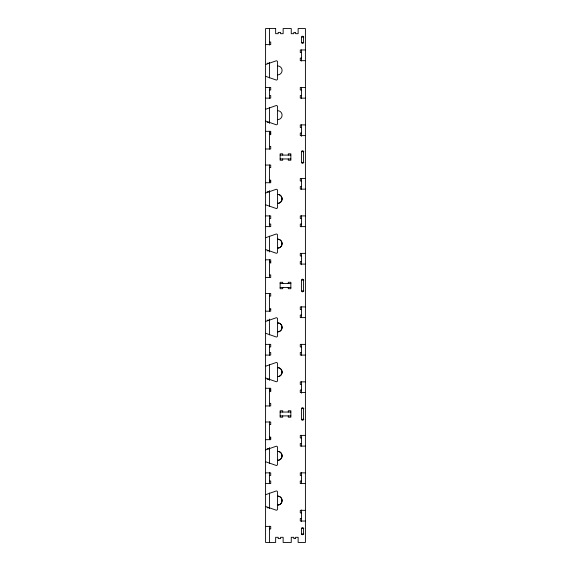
<?xml version="1.0" encoding="UTF-8"?>
<svg xmlns="http://www.w3.org/2000/svg" width="571" height="571" viewBox="0 0 571 571"><rect width="100%" height="100%" fill="white"/><g stroke="black" fill="none" stroke-linecap="round" stroke-linejoin="round"><path stroke-width="0.86" d="M301.559 37.115L303.808 37.115M269.441 42.04L270.725 42.04L270.725 44.609L265.586 44.609M301.559 42.468A0.964 0.964 0 0 0 302.523 43.432A0.964 0.964 0 0 0 303.486 42.468L303.486 36.958L303.201 36.38L302.173 36.201L301.559 36.958L301.559 42.468L303.808 42.468M305.414 49.962L300.275 49.962L300.275 52.532L301.559 52.532M301.559 58.099L300.275 58.099L300.275 60.669L305.414 60.669M267.128 63.238L269.441 63.238M265.586 87.434L270.725 87.434L270.725 90.004L269.441 90.004M305.414 87.434L300.275 87.434L300.275 90.004L301.559 90.004M269.441 95.571L270.725 95.571L270.725 98.141L265.586 98.141M301.559 95.571L300.275 95.571L300.275 98.141L305.414 98.141M267.128 122.337L269.441 122.337M305.414 124.906L300.275 124.906L300.275 127.476L301.559 127.476M265.586 131.33L270.725 131.33L270.725 134.756M269.441 133.043L270.725 133.043M301.559 133.043L300.275 133.043L300.275 135.613L305.414 135.613M269.441 133.899L270.725 133.899M269.441 146.426L270.725 146.426L270.725 148.995L265.586 148.995M301.559 151.672A0.964 0.964 0 0 1 302.523 150.708A0.964 0.964 0 0 1 303.486 151.672L303.486 162.378A0.964 0.964 0 0 1 302.523 163.342A0.964 0.964 0 0 1 301.559 162.378L301.559 151.672L303.872 151.672M280.147 155.098L290.853 155.098M280.147 158.952L290.853 158.952M301.559 162.378L303.872 162.378M265.586 165.055L270.725 165.055L270.725 167.624L269.441 167.624M305.414 178.438L300.275 178.438L300.275 181.007L301.559 181.007M269.441 180.15L270.725 180.15L270.725 182.72L265.586 182.72M269.441 181.007L270.725 181.007M301.559 186.574L300.275 186.574L300.275 189.144L305.414 189.144M267.128 191.713L269.441 191.713M265.586 215.909L270.725 215.909L270.725 218.479L269.441 218.479M305.414 215.909L300.275 215.909L300.275 218.479L301.559 218.479M269.441 224.046L270.725 224.046L270.725 226.616L265.586 226.616M301.559 224.046L300.275 224.046L300.275 226.616L305.414 226.616M267.128 250.812L269.441 250.812M305.414 253.381L300.275 253.381L300.275 255.951L301.559 255.951M265.586 259.805L270.725 259.805L270.725 263.231M269.441 261.518L270.725 261.518M301.559 261.518L300.275 261.518L300.275 264.087L305.414 264.087M269.441 262.375L270.725 262.375M269.441 274.901L270.725 274.901L270.725 277.47L265.586 277.47M301.559 280.147A0.964 0.964 0 0 1 302.523 279.183A0.964 0.964 0 0 1 303.486 280.147L303.486 290.853A0.964 0.964 0 0 1 302.523 291.817A0.964 0.964 0 0 1 301.559 290.853L301.559 280.147L303.872 280.147M280.147 283.573L290.853 283.573M280.147 287.427L290.853 287.427M301.559 290.853L303.872 290.853M265.586 293.53L270.725 293.53L270.725 296.099L269.441 296.099M305.414 306.913L300.275 306.913L300.275 309.482L301.559 309.482M269.441 308.625L270.725 308.625L270.725 311.195L265.586 311.195M269.441 309.482L270.725 309.482M301.559 315.049L300.275 315.049L300.275 317.619L305.414 317.619M267.128 320.188L269.441 320.188M265.586 344.384L270.725 344.384L270.725 346.954L269.441 346.954M305.414 344.384L300.275 344.384L300.275 346.954L301.559 346.954M269.441 352.521L270.725 352.521L270.725 355.091L265.586 355.091M301.559 352.521L300.275 352.521L300.275 355.091L305.414 355.091M267.128 379.287L269.441 379.287M305.414 381.856L300.275 381.856L300.275 384.426L301.559 384.426M265.586 388.28L270.725 388.28L270.725 391.706M269.441 389.993L270.725 389.993M301.559 389.993L300.275 389.993L300.275 392.562L305.414 392.562M269.441 390.85L270.725 390.85M269.441 403.376L270.725 403.376L270.725 405.945L265.586 405.945M301.559 408.622A0.964 0.964 0 0 1 302.523 407.658A0.964 0.964 0 0 1 303.486 408.622L303.486 419.328A0.964 0.964 0 0 1 302.523 420.292A0.964 0.964 0 0 1 301.559 419.328L301.559 408.622L303.872 408.622M280.147 412.048L290.853 412.048M280.147 415.902L290.853 415.902M301.559 419.328L303.872 419.328M265.586 422.005L270.725 422.005L270.725 424.574L269.441 424.574M305.414 435.387L300.275 435.387L300.275 437.957L301.559 437.957M269.441 437.1L270.725 437.1L270.725 439.67L265.586 439.67M269.441 437.957L270.725 437.957M301.559 443.524L300.275 443.524L300.275 446.094L305.414 446.094M267.128 448.663L269.441 448.663M265.586 472.859L270.725 472.859L270.725 475.429L269.441 475.429M305.414 472.859L300.275 472.859L300.275 475.429L301.559 475.429M269.441 480.996L270.725 480.996L270.725 483.566L265.586 483.566M301.559 480.996L300.275 480.996L300.275 483.566L305.414 483.566M267.128 507.762L269.441 507.762M305.414 510.331L300.275 510.331L300.275 512.901L301.559 512.901M301.559 518.468L300.275 518.468L300.275 521.038L305.414 521.038M265.586 526.391L270.725 526.391L270.725 528.96L269.441 528.96M301.559 534.527L301.559 528.532L303.808 528.532M301.559 533.885L303.808 533.885M301.559 534.042L302.173 534.799L303.415 534.349L303.486 528.532A0.964 0.964 0 0 0 302.523 527.568A0.964 0.964 0 0 0 301.559 528.532M301.559 49.962L301.559 61.047M301.559 87.327L301.559 98.248M301.559 124.906L301.559 136.276M301.559 178.38L301.559 189.144M301.559 215.802L301.559 226.723M301.559 253.381L301.559 264.751M301.559 306.855L301.559 317.619M301.559 344.277L301.559 355.198M301.559 381.856L301.559 393.226M301.559 435.33L301.559 446.094M301.559 472.752L301.559 483.673M301.559 509.953L301.559 521.68M288.276 155.098L288.276 153.813L290.846 153.813L290.846 160.237L288.276 160.237L288.276 158.952M288.276 283.573L288.276 282.288L290.846 282.288L290.846 288.712L288.276 288.712L288.276 287.427M288.276 412.048L288.276 410.763L290.846 410.763L290.846 417.187L288.276 417.187L288.276 415.902M282.709 155.098L282.709 153.813L280.14 153.813L280.14 160.237L282.709 160.237L282.709 158.952M282.709 283.573L282.709 282.288L280.14 282.288L280.14 288.712L282.709 288.712L282.709 287.427M282.709 412.048L282.709 410.763L280.14 410.763L280.14 417.187L282.709 417.187L282.709 415.902M269.441 28.55L269.441 45.038M269.441 62.389L269.441 77.942M269.441 87.327L269.441 98.248M269.441 107.634L269.441 123.45M269.441 131.301L269.441 149.102M269.441 164.948L269.441 182.749M269.441 190.6L269.441 206.416M269.441 215.802L269.441 226.723M269.441 236.109L269.441 251.925M269.441 259.776L269.441 277.577M269.441 293.423L269.441 311.224M269.441 319.075L269.441 334.892M269.441 344.277L269.441 355.198M269.441 364.584L269.441 380.4M269.441 388.251L269.441 406.052M269.441 421.898L269.441 439.699M269.441 447.55L269.441 463.367M269.441 472.752L269.441 483.673M269.441 493.058L269.441 508.611M269.441 526.177L269.441 542.45M265.586 506.541A1.292 1.292 0 0 1 265.95 506.598L276.293 510.217A1.285 1.285 0 0 0 277.577 508.932L277.577 492.231A1.285 1.285 0 0 0 276.293 490.946L265.95 494.565A1.285 1.285 0 0 1 265.586 494.614M265.586 461.811A1.292 1.292 0 0 1 265.95 461.86L276.293 465.479A1.285 1.285 0 0 0 277.577 464.194L277.577 447.493A1.285 1.285 0 0 0 276.293 446.208L265.95 449.827A1.285 1.285 0 0 1 265.586 449.884M265.586 121.116A1.292 1.292 0 0 1 265.95 121.173L276.293 124.792A1.285 1.285 0 0 0 277.577 123.507L277.577 106.806A1.285 1.285 0 0 0 276.293 105.521L265.95 109.14A1.285 1.285 0 0 1 265.586 109.189M277.577 110.66A4.497 4.497 0 0 1 282.074 115.156A4.497 4.497 0 0 1 277.577 119.653M265.586 76.386A1.292 1.292 0 0 1 265.95 76.435L276.293 80.054A1.285 1.285 0 0 0 277.577 78.769L277.577 62.068A1.285 1.285 0 0 0 276.293 60.783L265.95 64.402A1.285 1.285 0 0 1 265.586 64.459M277.577 65.922A4.497 4.497 0 0 1 282.074 70.419A4.497 4.497 0 0 1 277.577 74.915M265.586 378.066A1.292 1.292 0 0 1 265.95 378.123L276.293 381.742A1.285 1.285 0 0 0 277.577 380.457L277.577 363.756A1.285 1.285 0 0 0 276.293 362.471L265.95 366.09A1.285 1.285 0 0 1 265.586 366.139M265.586 333.336A1.292 1.292 0 0 1 265.95 333.385L276.293 337.004A1.285 1.285 0 0 0 277.577 335.719L277.577 319.018A1.285 1.285 0 0 0 276.293 317.733L265.95 321.352A1.285 1.285 0 0 1 265.586 321.409M265.586 249.591A1.292 1.292 0 0 1 265.95 249.648L276.293 253.267A1.285 1.285 0 0 0 277.577 251.982L277.577 235.281A1.285 1.285 0 0 0 276.293 233.996L265.95 237.615A1.285 1.285 0 0 1 265.586 237.664M265.586 204.861A1.292 1.292 0 0 1 265.95 204.91L276.293 208.529A1.285 1.285 0 0 0 277.577 207.244L277.577 190.543A1.285 1.285 0 0 0 276.293 189.258L265.95 192.877A1.285 1.285 0 0 1 265.586 192.934M275.65 28.55L265.586 28.55L265.586 542.45L275.65 542.45L275.65 537.311L278.22 537.311L278.22 538.596L280.575 538.596L280.575 537.311L283.145 537.311L283.145 542.45L291.26 542.45L291.26 537.311L293.829 537.311L293.829 538.596L295.564 538.596L295.564 537.311L298.133 537.311L298.133 542.45L305.414 542.45L305.414 28.55L298.133 28.55L298.133 33.689L295.564 33.689L295.564 32.404L293.829 32.404L293.829 33.689L291.26 33.689L291.26 28.55L283.145 28.55L283.145 33.689L280.575 33.689L280.575 32.404L278.22 32.404L278.22 33.689L275.65 33.689L275.65 28.55M282.074 500.581A4.497 4.497 0 0 0 277.577 496.085A4.497 4.497 0 0 1 282.074 500.581A4.497 4.497 0 0 1 277.577 505.078A4.497 4.497 0 0 0 282.074 500.581M282.074 455.844A4.497 4.497 0 0 0 277.577 451.347A4.497 4.497 0 0 1 282.074 455.844A4.497 4.497 0 0 1 277.577 460.34A4.497 4.497 0 0 0 282.074 455.844M282.074 372.106A4.497 4.497 0 0 0 277.577 367.61A4.497 4.497 0 0 1 282.074 372.106A4.497 4.497 0 0 1 277.577 376.603A4.497 4.497 0 0 0 282.074 372.106M282.074 327.369A4.497 4.497 0 0 0 277.577 322.872A4.497 4.497 0 0 1 282.074 327.369A4.497 4.497 0 0 1 277.577 331.865A4.497 4.497 0 0 0 282.074 327.369M282.074 243.631A4.497 4.497 0 0 0 277.577 239.135A4.497 4.497 0 0 1 282.074 243.631A4.497 4.497 0 0 1 277.577 248.128A4.497 4.497 0 0 0 282.074 243.631M282.074 198.894A4.497 4.497 0 0 0 277.577 194.397A4.497 4.497 0 0 1 282.074 198.894A4.497 4.497 0 0 1 277.577 203.39A4.497 4.497 0 0 0 282.074 198.894"/></g></svg>
